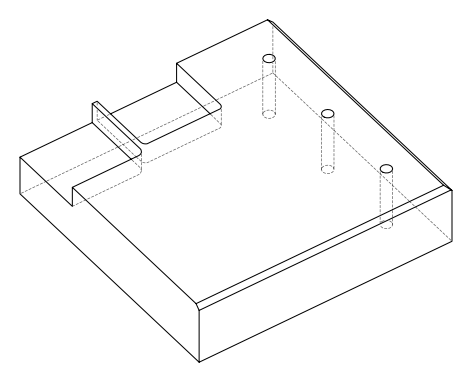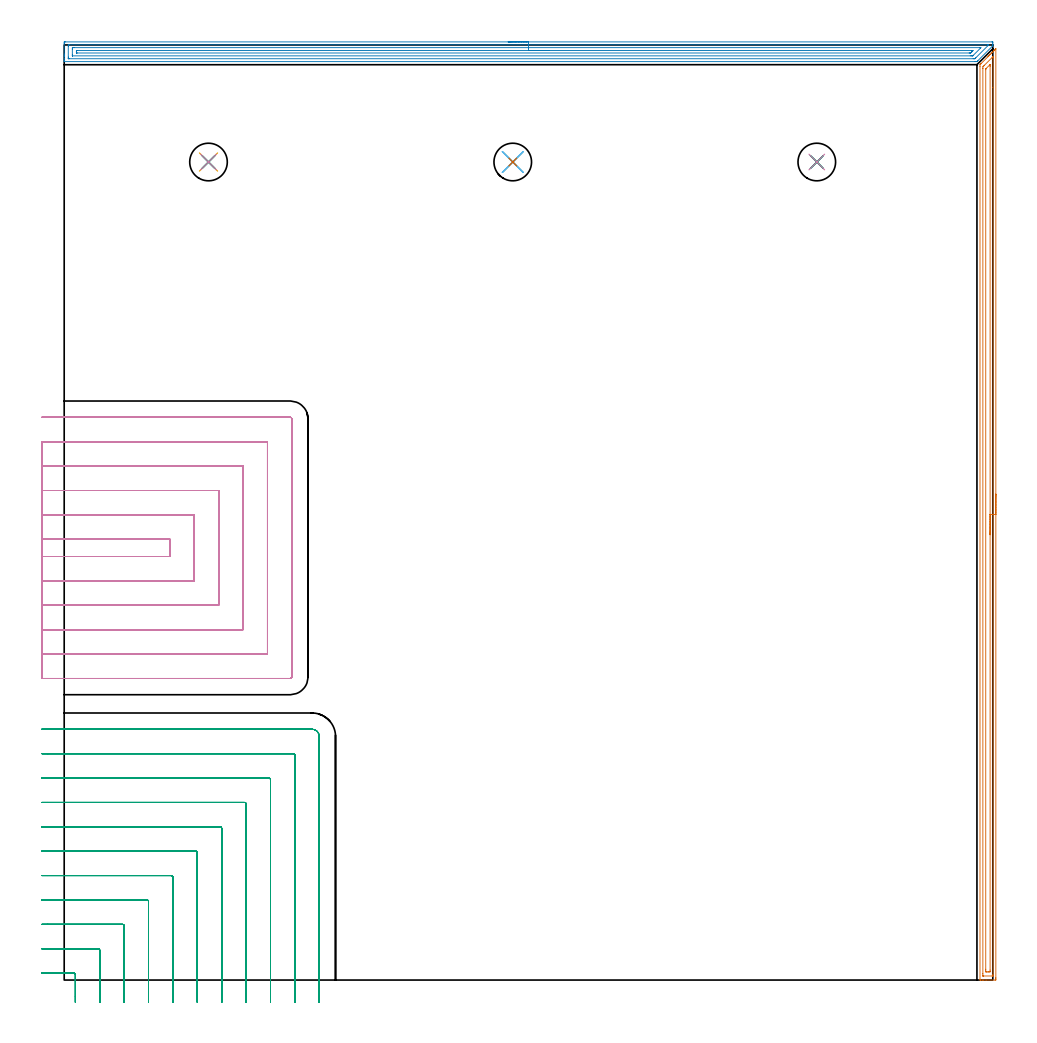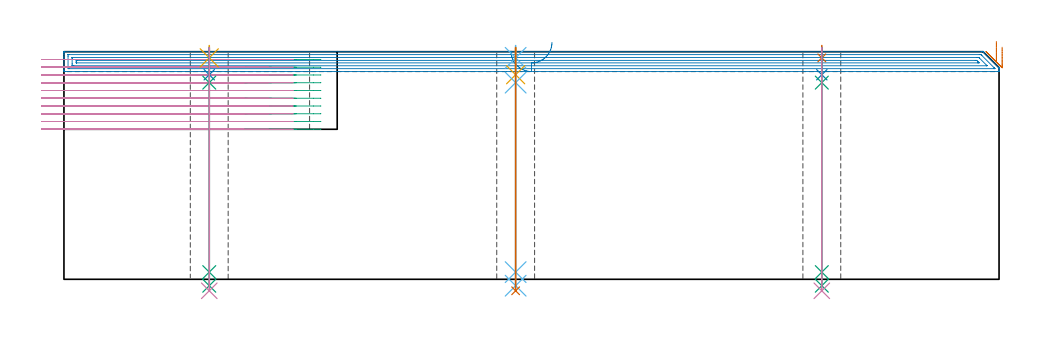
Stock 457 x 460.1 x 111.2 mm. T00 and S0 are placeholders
(PLAN: 16 operations, 11 tool changes, 110.5 min)
(1 AREA_MILL | FG_CHAMFER_SURFACE | UGT0205_001 | 11.13 min | 13988 mm3)
(2 AREA_MILL_1 | FG_CHAMFER_SURFACE_1 | UGT0205_001 | 14.73 min | 21269 mm3)
(3 MILL_CORNER_NOTCH_RECTANGULAR | CORNER_NOTCH_RECTANGULAR | NXT0201_012 | Follow Part, ap 4, ae 75% | 36.29 min | 663769 mm3)
(4 MILL_SLOT | SLOT_PARTIAL_RECTANGULAR | NXT0201_012 | Follow Part, ap 4, ae 75% | 45.01 min | 655970 mm3)
(5 SPOT_DRILL | STEP1HOLE | NXT0321_9005460120000 | 0.05 min | 211 mm3)
(6 SPOT_DRILL_1 | STEP1HOLE_1 | NXT0321_9005460120000 | 0.05 min | 172 mm3)
(7 SPOT_DRILL_2 | STEP1HOLE_2 | NXT0321_9005460120000 | 0.05 min | 217 mm3)
(8 DRILL_BLIND_HOLE_INTO_CENTER | STEP1HOLE | NXT0301_046 | 0.05 min | 329 mm3)
(9 GUN_DRILL_THROUGH_HOLE | STEP1HOLE | UGT0307_003 | 0.54 min | 3831 mm3)
(10 SPADE_DRILL_TO_ENLARGE_THROUGH_HOLE | STEP1HOLE | UGT0306_009 | 0.48 min | 25457 mm3)
(11 DRILL_BLIND_HOLE_INTO_CENTER_1 | STEP1HOLE_1 | NXT0301_046 | 0.05 min | 327 mm3)
(12 GUN_DRILL_THROUGH_HOLE_1 | STEP1HOLE_1 | UGT0307_003 | 0.54 min | 3832 mm3)
(13 SPADE_DRILL_TO_ENLARGE_THROUGH_HOLE_1 | STEP1HOLE_1 | UGT0306_009 | 0.48 min | 25482 mm3)
(14 DRILL_BLIND_HOLE_INTO_CENTER_2 | STEP1HOLE_2 | NXT0301_046 | 0.05 min | 371 mm3)
(15 GUN_DRILL_THROUGH_HOLE_2 | STEP1HOLE_2 | UGT0307_003 | 0.54 min | 3833 mm3)
(16 SPADE_DRILL_TO_ENLARGE_THROUGH_HOLE_2 | STEP1HOLE_2 | UGT0306_009 | 0.48 min | 25449 mm3)
(TOOL UGT0205_001 | Chamfer Mill 20 x 3 x 45 deg. | D20 FL50 Z2)
(TOOL NXT0201_012 | ENDMILL 16mm [2P460-1600-NA 1630] | D16 FL38 Z6)
(TOOL NXT0321_9005460120000 | NC Spot Drill, 142deg, 12mm, Carbide, Uncoated | D12 PA142 FL30 Z2)
(TOOL NXT0301_046 | Carbide Drill 7.5mm [860.1-0750-038A1-MM 2214] | D7.5 PA140 FL53 Z2)
(TOOL UGT0307_003 | Gun Drill 7 mm | D7 PA130 FL24 Z1)
(TOOL UGT0306_009 | Spade Drill 18.5mm | D18.5 PA132 FL10 Z2)
(OP 1 AREA_MILL)
G17 G21 G94 G90
T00 M6
G54
G17 G0 G90 X458.4 Y239.1 S1061 M3
G43 Z121.2 H0
Z113.4
G94 G1 Y239.062 Z112.528 F250.
Y238.948 Z111.664
Y238.759 Z110.812
Y238.497 Z109.98
Y238.163 Z109.174
Y237.76 Z108.4
Y237.291 Z107.664
Y236.76 Z106.972
Y236.171 Z106.329
Y235.528 Z105.74
Y234.836 Z105.208
Y234.1 Z104.74
Y233.326 Z104.337
Y232.52 Z104.003
Y231.688 Z103.741
Y230.836 Z103.552
Y229.972 Z103.438
Y229.1 Z103.4
Y1.125
X458.399 Y0.63 Z103.401
X458.396 Y0.235 Z103.402
X458.392 Y0.01 Z103.405
X458.009 Y0. Z103.789
X453.623 Z108.172
X452.227 Z109.569
X451.869 Z109.926
X450.92 Z110.88
X450.757 Y0.003 Z111.035
X450.602 Y0.01 Z111.189
X450.6 Y0.183 Z111.2
Y449.522
X450.607 Y450.4 Z111.193
X450.62 Y450.416 Z111.18
X450.991 Y450.792 Z110.807
X451.063 Y450.863 Z110.736
X454.5 Y454.302 Z107.296
X454.639 Y454.44 Z107.159
X454.796 Y454.598 Z107.001
X454.939 Y454.741 Z106.857
X455.086 Y454.887 Z106.712
X455.227 Y455.028 Z106.571
X455.377 Y455.179 Z106.418
X455.533 Y455.334 Z106.264
X455.657 Y455.458 Z106.141
X455.816 Y455.618 Z105.979
X456.333 Y456.133 Z105.467
X456.577 Y456.378 Z105.221
X456.693 Y456.495 Z105.103
X457.263 Y457.063 Z104.537
X457.471 Y457.272 Z104.327
X457.57 Y457.372 Z104.226
X457.769 Y457.57 Z104.03
X457.844 Y457.644 Z103.956
X458.257 Y458.057 Z103.542
X458.369 Y458.166 Z103.428
X458.394 Y458.183 Z103.404
X458.399 Y458.166 Z103.399
X458.4 Y229.1 Z103.4
X456.986 Z104.814
X456.985 Y2.567 Z104.815
X456.984 Y2.418 Z104.816
X456.979 Y2.047 Z104.821
X456.977 Y2.01 Z104.823
X456.911 Y2.006 Z104.889
X456.802 Y2.002 Z104.998
X456.664 Y2. Z105.136
X452.278 Y2.001 Z109.522
X452.085 Y2.005 Z109.715
X452.05 Y2.008 Z109.75
X452.021 Y2.013 Z109.779
X452.02 Y2.058 Z109.78
X452.015 Y2.269 Z109.785
Y2.418
X452.014 Y3.164 Z109.786
X452.015 Y448.478 Z109.785
X452.016 Y448.628 Z109.784
X452.025 Y449.363 Z109.775
X452.176 Y449.522 Z109.624
X452.462 Y449.811 Z109.338
X452.746 Y450.096 Z109.054
X456.643 Y453.993 Z105.157
X456.749 Y454.097 Z105.051
X456.893 Y454.236 Z104.907
X456.969 Y454.308 Z104.831
X456.979 Y454.149 Z104.821
X456.983 Y453.993 Z104.817
X456.985 Y453.828 Z104.815
X456.986 Y439.238 Z104.814
Y229.1
X455.572 Z106.228
X455.571 Y4.904 Z106.229
X455.566 Y4.207 Z106.234
X455.564 Y4.016 Z106.236
X455.377 Y4.01 Z106.423
X454.702 Y4.001 Z107.098
X454.5 Z107.3
X453.823 Y4.003 Z107.977
X453.623 Y4.01 Z108.177
X453.435 Y4.018 Z108.365
X453.432 Y4.207 Z108.368
X453.43 Y4.404 Z108.37
X453.429 Y5.101 Z108.371
X453.428 Y5.299 Z108.372
X453.429 Y447.931 Z108.371
X453.432 Y448.13 Z108.368
X453.435 Y448.261 Z108.365
X453.444 Y448.333 Z108.356
X453.471 Y448.362 Z108.329
X453.623 Y448.522 Z108.177
X455.446 Y450.346 Z106.354
X455.518 Y450.416 Z106.282
X455.541 Y450.433 Z106.259
X455.565 Y450.447 Z106.235
X455.566 Y450.416 Z106.234
X455.57 Y450.294 Z106.23
X455.571 Y450.219 Z106.229
Y449.522
X455.572 Y229.1 Z106.228
Y228.228 Z106.267
Y227.363 Z106.38
Y226.512 Z106.569
Y225.68 Z106.832
Y224.874 Z107.165
Y224.1 Z107.568
Y223.364 Z108.037
Y222.672 Z108.568
Y222.029 Z109.157
Y221.44 Z109.801
Y220.908 Z110.493
Y220.44 Z111.228
Y220.037 Z112.002
Y219.703 Z112.808
Y219.441 Z113.64
Y219.252 Z114.492
Y219.138 Z115.357
Y219.1 Z116.228
G0 Z121.2
M5
M2
(OP 2 AREA_MILL_1)
G17 G21 G94 G90
T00 M6
G54
G17 G0 G90 X218.45 Y461.6 S1061 M3
G43 Z121.2 H0
Z111.5
G94 G1 X218.488 Z110.628 F250.
X218.602 Z109.764
X218.791 Z108.912
X219.053 Z108.08
X219.387 Z107.274
X219.79 Z106.5
X220.258 Z105.764
X220.79 Z105.072
X221.379 Z104.429
X222.022 Z103.84
X222.714 Z103.309
X223.45 Z102.84
X224.224 Z102.437
X225.03 Z102.103
X225.862 Z101.841
X226.714 Z101.652
X227.578 Z101.538
X228.45 Z101.5
X456.502 Y461.599 Z101.501
X456.727 Y461.597 Z101.503
X456.897 Y461.591 Z101.505
X456.9 Y461.495 Z101.601
Y461.155 Z101.94
Y460.474 Z102.626
Y460.124 Z102.975
Y459.924 Z103.171
X456.899 Y459.731 Z103.358
X456.89 Y459.697 Z103.393
X456.861 Y459.657 Z103.434
X456.727 Y459.526 Z103.572
X449.545 Y452.345 Z110.755
X449.133 Y451.935 Z111.165
X449.1 Y451.907 Z111.193
X448.24 Y451.9 Z111.2
X0.169
X0.006 Y451.901 Z111.19
X0.004 Y451.902 Z111.189
X0. Y452.243 Z110.857
Y452.545 Z110.555
Y453.226 Z109.869
Y454.448 Z108.649
Y454.988 Z108.106
Y455.599 Z107.496
Y460.885 Z102.213
X0.003 Y461.155 Z101.942
X0.01 Y461.592 Z101.506
X0.172 Y461.596 Z101.502
X0.62 Y461.6 Z101.5
X228.45
Y460.186 Z102.914
X454.494 Y460.185 Z102.915
X454.585 Y460.184 Z102.916
X454.805 Y460.179 Z102.921
X454.89 Y460.173 Z102.927
Y460.156 Z102.944
X454.757 Y460.014 Z103.086
X454.627 Y459.879 Z103.221
X454.494 Y459.743 Z103.357
X448.55 Y453.801 Z109.299
X448.239 Y453.493 Z109.607
X448.101 Y453.362 Z109.738
X448.045 Y453.321 Z109.779
X447.949 Y453.319 Z109.781
X447.748 Y453.316 Z109.784
X447.346 Y453.314 Z109.786
X447.256
X2.406 Y453.315 Z109.785
X2.316
X2.033 Y453.321 Z109.779
X2.009 Y453.324 Z109.776
X2.006 Y453.346 Z109.754
X2.002 Y453.379 Z109.721
X2. Y454.107 Z108.993
X2.001 Y459.393 Z103.707
X2.004 Y459.79 Z103.31
X2.014 Y460.179 Z102.921
X2.406 Y460.184 Z102.916
X2.497 Y460.185 Z102.915
X228.45 Y460.186 Z102.914
Y458.772 Z104.328
X450.657 Y458.771 Z104.329
X450.784 Y458.77 Z104.33
X450.92 Y458.768 Z104.332
X451.036 Y458.765 Z104.335
X450.974 Y458.686 Z104.414
X450.92 Y458.621 Z104.479
X450.866 Y458.565 Z104.535
X450.813 Y458.512 Z104.588
X447.289 Y454.988 Z108.112
X447.121 Y454.824 Z108.276
X447.058 Y454.765 Z108.335
X447.032 Y454.742 Z108.358
X446.978 Y454.736 Z108.364
X446.713 Y454.731 Z108.369
X446.452 Y454.729 Z108.371
X445.822
X4.106
X4.035 Y454.73 Z108.37
X4.015 Y454.732 Z108.368
X4.01 Y454.734 Z108.366
X4.007 Y454.744 Z108.356
X4.003 Y454.798 Z108.302
X4.001 Y454.988 Z108.112
X4. Y455.179 Z107.921
Y457.821 Z105.279
X4.002 Y458.512 Z104.588
X4.004 Y458.698 Z104.402
X4.01 Y458.76 Z104.34
X4.063 Y458.765 Z104.335
X4.193 Y458.767 Z104.333
X4.824 Y458.771 Z104.329
X228.45 Y458.772 Z104.328
Y457.357 Z105.743
X446.452
X446.731 Y457.356 Z105.744
X447. Y457.353 Z105.747
X447.175 Y457.351 Z105.749
X447.06 Y457.221 Z105.879
X446.968 Y457.123 Z105.977
X446.601 Y456.75 Z106.35
X446.527 Y456.676 Z106.424
X446.452 Y456.601 Z106.499
X446.08 Y456.236 Z106.864
X446.002 Y456.163 Z106.937
X445.979 Y456.149 Z106.951
X445.943 Y456.147 Z106.953
X445.867 Y456.145 Z106.955
X445.559 Y456.143 Z106.957
X445.281
X6.596
X6.134 Y456.145 Z106.955
X6.03 Y456.148 Z106.952
X6.014 Y456.149 Z106.951
X6.01 Y456.164 Z106.936
X6.005 Y456.214 Z106.886
X6.002 Y456.317 Z106.783
X6. Y456.73 Z106.37
X6.001 Y457.181 Z105.919
X6.003 Y457.288 Z105.812
X6.007 Y457.341 Z105.759
X6.01 Y457.35 Z105.75
X6.019 Y457.352 Z105.748
X6.053 Y457.355 Z105.745
X6.258 Y457.357 Z105.743
X228.45
X229.322 Z105.781
X230.187 Z105.895
X231.038 Z106.083
X231.87 Z106.346
X232.676 Z106.68
X233.45 Z107.082
X234.186 Z107.551
X234.878 Z108.082
X235.521 Z108.672
X236.11 Z109.315
X236.642 Z110.007
X237.11 Z110.743
X237.513 Z111.517
X237.847 Z112.322
X238.109 Z113.155
X238.298 Z114.006
X238.412 Z114.871
X238.45 Z115.743
G0 Z121.2
M5
M2
(OP 3 MILL_CORNER_NOTCH_RECTANGULAR)
G17 G21 G94 G90
T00 M6
G54
G17 G0 G90 X5.5 Y-11. S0 M3
G43 Z121.2 H1
Z107.41
G94 G1 Y-8. F250.
Y2.608 F500.
G3 X4.708 Y3.4 R0.8
G1 X-8.
X-11. F250.
G0 Z121.2
X17.5 Y-11.
Z107.41
G1 Y-8.
Y14.608 F500.
G3 X16.708 Y15.4 R0.8
G1 X-8.
X-11. F250.
G0 Z121.2
X29.5 Y-11.
Z107.41
G1 Y-8.
Y26.607 F500.
G3 X28.707 Y27.4 R0.8
G1 X-8.
X-11. F250.
G0 Z121.2
X41.5 Y-11.
Z107.41
G1 Y-8.
Y38.607 F500.
G3 X40.707 Y39.4 R0.8
G1 X-8.
X-11. F250.
G0 Z121.2
X53.5 Y-11.
Z107.41
G1 Y-8.
Y50.606 F500.
G3 X52.706 Y51.4 R0.8
G1 X-8.
X-11. F250.
G0 Z121.2
X65.5 Y-11.
Z107.41
G1 Y-8.
Y62.606 F500.
G3 X64.706 Y63.4 R0.8
G1 X-8.
X-11. F250.
G0 Z121.2
X77.5 Y-11.
Z107.41
G1 Y-8.
Y74.606 F500.
G3 X76.706 Y75.4 R0.8
G1 X-8.
X-11. F250.
G0 Z121.2
X89.5 Y-11.
Z107.41
G1 Y-8.
Y86.605 F500.
G3 X88.705 Y87.4 R0.8
G1 X-8.
X-11. F250.
G0 Z121.2
X101.5 Y-11.
Z107.41
G1 Y-8.
Y98.605 F500.
G3 X100.705 Y99.4 R0.8
G1 X-8.
X-11. F250.
G0 Z121.2
X113.5 Y-11.
Z107.41
G1 Y-8.
Y110.605 F500.
G3 X112.705 Y111.4 R0.8
G1 X-8.
X-11. F250.
G0 Z121.2
X125.5 Y-11.
Z107.41
G1 Y-8.
Y119.8 F500.
G3 X121.9 Y123.4 R3.6
G1 X-8.
X-11. F250.
G0 Z121.2
X5.5 Y-11.
Z103.62
G1 Y-8.
Y2.608 F500.
G3 X4.708 Y3.4 R0.8
G1 X-8.
X-11. F250.
G0 Z121.2
X17.5 Y-11.
Z103.62
G1 Y-8.
Y14.608 F500.
G3 X16.708 Y15.4 R0.8
G1 X-8.
X-11. F250.
G0 Z121.2
X29.5 Y-11.
Z103.62
G1 Y-8.
Y26.607 F500.
G3 X28.707 Y27.4 R0.8
G1 X-8.
X-11. F250.
G0 Z121.2
X41.5 Y-11.
Z103.62
G1 Y-8.
Y38.607 F500.
G3 X40.707 Y39.4 R0.8
G1 X-8.
X-11. F250.
G0 Z121.2
X53.5 Y-11.
Z103.62
G1 Y-8.
Y50.606 F500.
G3 X52.706 Y51.4 R0.8
G1 X-8.
X-11. F250.
G0 Z121.2
X65.5 Y-11.
Z103.62
G1 Y-8.
Y62.606 F500.
G3 X64.706 Y63.4 R0.8
G1 X-8.
X-11. F250.
G0 Z121.2
X77.5 Y-11.
Z103.62
G1 Y-8.
Y74.606 F500.
G3 X76.706 Y75.4 R0.8
G1 X-8.
X-11. F250.
G0 Z121.2
X89.5 Y-11.
Z103.62
G1 Y-8.
Y86.605 F500.
G3 X88.705 Y87.4 R0.8
G1 X-8.
X-11. F250.
G0 Z121.2
X101.5 Y-11.
Z103.62
G1 Y-8.
Y98.605 F500.
G3 X100.705 Y99.4 R0.8
G1 X-8.
X-11. F250.
G0 Z121.2
X113.5 Y-11.
Z103.62
G1 Y-8.
Y110.605 F500.
G3 X112.705 Y111.4 R0.8
G1 X-8.
X-11. F250.
G0 Z121.2
X125.5 Y-11.
Z103.62
G1 Y-8.
Y119.8 F500.
G3 X121.9 Y123.4 R3.6
G1 X-8.
X-11. F250.
G0 Z121.2
X5.5 Y-11.
Z99.83
G1 Y-8.
Y2.608 F500.
G3 X4.708 Y3.4 R0.8
G1 X-8.
X-11. F250.
G0 Z121.2
X17.5 Y-11.
Z99.83
G1 Y-8.
Y14.608 F500.
G3 X16.708 Y15.4 R0.8
G1 X-8.
X-11. F250.
G0 Z121.2
X29.5 Y-11.
Z99.83
G1 Y-8.
Y26.607 F500.
G3 X28.707 Y27.4 R0.8
G1 X-8.
X-11. F250.
G0 Z121.2
X41.5 Y-11.
Z99.83
G1 Y-8.
Y38.607 F500.
G3 X40.707 Y39.4 R0.8
G1 X-8.
X-11. F250.
G0 Z121.2
X53.5 Y-11.
Z99.83
G1 Y-8.
Y50.606 F500.
G3 X52.706 Y51.4 R0.8
G1 X-8.
X-11. F250.
G0 Z121.2
X65.5 Y-11.
Z99.83
G1 Y-8.
Y62.606 F500.
G3 X64.706 Y63.4 R0.8
G1 X-8.
X-11. F250.
G0 Z121.2
X77.5 Y-11.
Z99.83
G1 Y-8.
Y74.606 F500.
G3 X76.706 Y75.4 R0.8
G1 X-8.
X-11. F250.
G0 Z121.2
X89.5 Y-11.
Z99.83
G1 Y-8.
Y86.605 F500.
G3 X88.705 Y87.4 R0.8
G1 X-8.
X-11. F250.
G0 Z121.2
X101.5 Y-11.
Z99.83
G1 Y-8.
Y98.605 F500.
G3 X100.705 Y99.4 R0.8
G1 X-8.
X-11. F250.
G0 Z121.2
X113.5 Y-11.
Z99.83
G1 Y-8.
Y110.605 F500.
G3 X112.705 Y111.4 R0.8
G1 X-8.
X-11. F250.
G0 Z121.2
X125.5 Y-11.
Z99.83
G1 Y-8.
Y119.8 F500.
G3 X121.9 Y123.4 R3.6
G1 X-8.
X-11. F250.
G0 Z121.2
X5.5 Y-11.
Z96.04
G1 Y-8.
Y2.608 F500.
G3 X4.708 Y3.4 R0.8
G1 X-8.
X-11. F250.
G0 Z121.2
X17.5 Y-11.
Z96.04
G1 Y-8.
Y14.608 F500.
G3 X16.708 Y15.4 R0.8
G1 X-8.
X-11. F250.
G0 Z121.2
X29.5 Y-11.
Z96.04
G1 Y-8.
Y26.607 F500.
G3 X28.707 Y27.4 R0.8
G1 X-8.
X-11. F250.
G0 Z121.2
X41.5 Y-11.
Z96.04
G1 Y-8.
Y38.607 F500.
G3 X40.707 Y39.4 R0.8
G1 X-8.
X-11. F250.
G0 Z121.2
X53.5 Y-11.
Z96.04
G1 Y-8.
Y50.606 F500.
G3 X52.706 Y51.4 R0.8
G1 X-8.
X-11. F250.
G0 Z121.2
X65.5 Y-11.
Z96.04
G1 Y-8.
Y62.606 F500.
G3 X64.706 Y63.4 R0.8
G1 X-8.
X-11. F250.
G0 Z121.2
X77.5 Y-11.
Z96.04
G1 Y-8.
Y74.606 F500.
G3 X76.706 Y75.4 R0.8
G1 X-8.
X-11. F250.
G0 Z121.2
X89.5 Y-11.
Z96.04
G1 Y-8.
Y86.605 F500.
G3 X88.705 Y87.4 R0.8
G1 X-8.
X-11. F250.
G0 Z121.2
X101.5 Y-11.
Z96.04
G1 Y-8.
Y98.605 F500.
G3 X100.705 Y99.4 R0.8
G1 X-8.
X-11. F250.
G0 Z121.2
X113.5 Y-11.
Z96.04
G1 Y-8.
Y110.605 F500.
G3 X112.705 Y111.4 R0.8
G1 X-8.
X-11. F250.
G0 Z121.2
X125.5 Y-11.
Z96.04
G1 Y-8.
Y119.8 F500.
G3 X121.9 Y123.4 R3.6
G1 X-8.
X-11. F250.
G0 Z121.2
X5.5 Y-11.
Z92.25
G1 Y-8.
Y2.608 F500.
G3 X4.708 Y3.4 R0.8
G1 X-8.
X-11. F250.
G0 Z121.2
X17.5 Y-11.
Z92.25
G1 Y-8.
Y14.608 F500.
G3 X16.708 Y15.4 R0.8
G1 X-8.
X-11. F250.
G0 Z121.2
X29.5 Y-11.
Z92.25
G1 Y-8.
Y26.607 F500.
G3 X28.707 Y27.4 R0.8
G1 X-8.
X-11. F250.
G0 Z121.2
X41.5 Y-11.
Z92.25
G1 Y-8.
Y38.607 F500.
G3 X40.707 Y39.4 R0.8
G1 X-8.
X-11. F250.
G0 Z121.2
X53.5 Y-11.
Z92.25
G1 Y-8.
Y50.606 F500.
G3 X52.706 Y51.4 R0.8
G1 X-8.
X-11. F250.
G0 Z121.2
X65.5 Y-11.
Z92.25
G1 Y-8.
Y62.606 F500.
G3 X64.706 Y63.4 R0.8
G1 X-8.
X-11. F250.
G0 Z121.2
X77.5 Y-11.
Z92.25
G1 Y-8.
Y74.606 F500.
G3 X76.706 Y75.4 R0.8
G1 X-8.
X-11. F250.
G0 Z121.2
X89.5 Y-11.
Z92.25
G1 Y-8.
Y86.605 F500.
G3 X88.705 Y87.4 R0.8
G1 X-8.
X-11. F250.
G0 Z121.2
X101.5 Y-11.
Z92.25
G1 Y-8.
Y98.605 F500.
G3 X100.705 Y99.4 R0.8
G1 X-8.
X-11. F250.
G0 Z121.2
X113.5 Y-11.
Z92.25
G1 Y-8.
Y110.605 F500.
G3 X112.705 Y111.4 R0.8
G1 X-8.
X-11. F250.
G0 Z121.2
X125.5 Y-11.
Z92.25
G1 Y-8.
Y119.8 F500.
G3 X121.9 Y123.4 R3.6
G1 X-8.
X-11. F250.
G0 Z121.2
X5.5 Y-11.
Z88.46
G1 Y-8.
Y2.608 F500.
G3 X4.708 Y3.4 R0.8
G1 X-8.
X-11. F250.
G0 Z121.2
X17.5 Y-11.
Z88.46
G1 Y-8.
Y14.608 F500.
G3 X16.708 Y15.4 R0.8
G1 X-8.
X-11. F250.
G0 Z121.2
X29.5 Y-11.
Z88.46
G1 Y-8.
Y26.607 F500.
G3 X28.707 Y27.4 R0.8
G1 X-8.
X-11. F250.
G0 Z121.2
X41.5 Y-11.
Z88.46
G1 Y-8.
Y38.607 F500.
G3 X40.707 Y39.4 R0.8
G1 X-8.
X-11. F250.
G0 Z121.2
X53.5 Y-11.
Z88.46
G1 Y-8.
Y50.606 F500.
G3 X52.706 Y51.4 R0.8
G1 X-8.
X-11. F250.
G0 Z121.2
X65.5 Y-11.
Z88.46
G1 Y-8.
Y62.606 F500.
G3 X64.706 Y63.4 R0.8
G1 X-8.
X-11. F250.
G0 Z121.2
X77.5 Y-11.
Z88.46
G1 Y-8.
Y74.606 F500.
G3 X76.706 Y75.4 R0.8
G1 X-8.
X-11. F250.
G0 Z121.2
X89.5 Y-11.
Z88.46
G1 Y-8.
Y86.605 F500.
G3 X88.705 Y87.4 R0.8
G1 X-8.
X-11. F250.
G0 Z121.2
X101.5 Y-11.
Z88.46
G1 Y-8.
Y98.605 F500.
G3 X100.705 Y99.4 R0.8
G1 X-8.
X-11. F250.
G0 Z121.2
X113.5 Y-11.
Z88.46
G1 Y-8.
Y110.605 F500.
G3 X112.705 Y111.4 R0.8
G1 X-8.
X-11. F250.
G0 Z121.2
X125.5 Y-11.
Z88.46
G1 Y-8.
Y119.8 F500.
G3 X121.9 Y123.4 R3.6
G1 X-8.
X-11. F250.
G0 Z121.2
X5.5 Y-11.
Z84.67
G1 Y-8.
Y2.608 F500.
G3 X4.708 Y3.4 R0.8
G1 X-8.
X-11. F250.
G0 Z121.2
X17.5 Y-11.
Z84.67
G1 Y-8.
Y14.608 F500.
G3 X16.708 Y15.4 R0.8
G1 X-8.
X-11. F250.
G0 Z121.2
X29.5 Y-11.
Z84.67
G1 Y-8.
Y26.607 F500.
G3 X28.707 Y27.4 R0.8
G1 X-8.
X-11. F250.
G0 Z121.2
X41.5 Y-11.
Z84.67
G1 Y-8.
Y38.607 F500.
G3 X40.707 Y39.4 R0.8
G1 X-8.
X-11. F250.
G0 Z121.2
X53.5 Y-11.
Z84.67
G1 Y-8.
Y50.606 F500.
G3 X52.706 Y51.4 R0.8
G1 X-8.
X-11. F250.
G0 Z121.2
X65.5 Y-11.
Z84.67
G1 Y-8.
Y62.606 F500.
G3 X64.706 Y63.4 R0.8
G1 X-8.
X-11. F250.
G0 Z121.2
X77.5 Y-11.
Z84.67
G1 Y-8.
Y74.606 F500.
G3 X76.706 Y75.4 R0.8
G1 X-8.
X-11. F250.
G0 Z121.2
X89.5 Y-11.
Z84.67
G1 Y-8.
Y86.605 F500.
G3 X88.705 Y87.4 R0.8
G1 X-8.
X-11. F250.
G0 Z121.2
X101.5 Y-11.
Z84.67
G1 Y-8.
Y98.605 F500.
G3 X100.705 Y99.4 R0.8
G1 X-8.
X-11. F250.
G0 Z121.2
X113.5 Y-11.
Z84.67
G1 Y-8.
Y110.605 F500.
G3 X112.705 Y111.4 R0.8
G1 X-8.
X-11. F250.
G0 Z121.2
X125.5 Y-11.
Z84.67
G1 Y-8.
Y119.8 F500.
G3 X121.9 Y123.4 R3.6
G1 X-8.
X-11. F250.
G0 Z121.2
X5.5 Y-11.
Z80.88
G1 Y-8.
Y2.608 F500.
G3 X4.708 Y3.4 R0.8
G1 X-8.
X-11. F250.
G0 Z121.2
X17.5 Y-11.
Z80.88
G1 Y-8.
Y14.608 F500.
G3 X16.708 Y15.4 R0.8
G1 X-8.
X-11. F250.
G0 Z121.2
X29.5 Y-11.
Z80.88
G1 Y-8.
Y26.607 F500.
G3 X28.707 Y27.4 R0.8
G1 X-8.
X-11. F250.
G0 Z121.2
X41.5 Y-11.
Z80.88
G1 Y-8.
Y38.607 F500.
G3 X40.707 Y39.4 R0.8
G1 X-8.
X-11. F250.
G0 Z121.2
X53.5 Y-11.
Z80.88
G1 Y-8.
Y50.606 F500.
G3 X52.706 Y51.4 R0.8
G1 X-8.
X-11. F250.
G0 Z121.2
X65.5 Y-11.
Z80.88
G1 Y-8.
Y62.606 F500.
G3 X64.706 Y63.4 R0.8
G1 X-8.
X-11. F250.
G0 Z121.2
X77.5 Y-11.
Z80.88
G1 Y-8.
Y74.606 F500.
G3 X76.706 Y75.4 R0.8
G1 X-8.
X-11. F250.
G0 Z121.2
X89.5 Y-11.
Z80.88
G1 Y-8.
Y86.605 F500.
G3 X88.705 Y87.4 R0.8
G1 X-8.
X-11. F250.
G0 Z121.2
X101.5 Y-11.
Z80.88
G1 Y-8.
Y98.605 F500.
G3 X100.705 Y99.4 R0.8
G1 X-8.
X-11. F250.
G0 Z121.2
X113.5 Y-11.
Z80.88
G1 Y-8.
Y110.605 F500.
G3 X112.705 Y111.4 R0.8
G1 X-8.
X-11. F250.
G0 Z121.2
X125.5 Y-11.
Z80.88
G1 Y-8.
Y119.8 F500.
G3 X121.9 Y123.4 R3.6
G1 X-8.
X-11. F250.
G0 Z121.2
X5.5 Y-11.
Z77.09
G1 Y-8.
Y2.608 F500.
G3 X4.708 Y3.4 R0.8
G1 X-8.
X-11. F250.
G0 Z121.2
X17.5 Y-11.
Z77.09
G1 Y-8.
Y14.608 F500.
G3 X16.708 Y15.4 R0.8
G1 X-8.
X-11. F250.
G0 Z121.2
X29.5 Y-11.
Z77.09
G1 Y-8.
Y26.607 F500.
G3 X28.707 Y27.4 R0.8
G1 X-8.
X-11. F250.
G0 Z121.2
X41.5 Y-11.
Z77.09
G1 Y-8.
Y38.607 F500.
G3 X40.707 Y39.4 R0.8
G1 X-8.
X-11. F250.
G0 Z121.2
X53.5 Y-11.
Z77.09
G1 Y-8.
Y50.606 F500.
G3 X52.706 Y51.4 R0.8
G1 X-8.
X-11. F250.
G0 Z121.2
X65.5 Y-11.
Z77.09
G1 Y-8.
Y62.606 F500.
G3 X64.706 Y63.4 R0.8
G1 X-8.
X-11. F250.
G0 Z121.2
X77.5 Y-11.
Z77.09
G1 Y-8.
Y74.606 F500.
G3 X76.706 Y75.4 R0.8
G1 X-8.
X-11. F250.
G0 Z121.2
X89.5 Y-11.
Z77.09
G1 Y-8.
Y86.605 F500.
G3 X88.705 Y87.4 R0.8
G1 X-8.
X-11. F250.
G0 Z121.2
X101.5 Y-11.
Z77.09
G1 Y-8.
Y98.605 F500.
G3 X100.705 Y99.4 R0.8
G1 X-8.
X-11. F250.
G0 Z121.2
X113.5 Y-11.
Z77.09
G1 Y-8.
Y110.605 F500.
G3 X112.705 Y111.4 R0.8
G1 X-8.
X-11. F250.
G0 Z121.2
X125.5 Y-11.
Z77.09
G1 Y-8.
Y119.8 F500.
G3 X121.9 Y123.4 R3.6
G1 X-8.
X-11. F250.
G0 Z121.2
X5.5 Y-11.
Z73.3
G1 Y-8.
Y2.608 F500.
G3 X4.708 Y3.4 R0.8
G1 X-8.
X-11. F250.
G0 Z121.2
X17.5 Y-11.
Z73.3
G1 Y-8.
Y14.608 F500.
G3 X16.708 Y15.4 R0.8
G1 X-8.
X-11. F250.
G0 Z121.2
X29.5 Y-11.
Z73.3
G1 Y-8.
Y26.607 F500.
G3 X28.707 Y27.4 R0.8
G1 X-8.
X-11. F250.
G0 Z121.2
X41.5 Y-11.
Z73.3
G1 Y-8.
Y38.607 F500.
G3 X40.707 Y39.4 R0.8
G1 X-8.
X-11. F250.
G0 Z121.2
X53.5 Y-11.
Z73.3
G1 Y-8.
Y50.606 F500.
G3 X52.706 Y51.4 R0.8
G1 X-8.
X-11. F250.
G0 Z121.2
X65.5 Y-11.
Z73.3
G1 Y-8.
Y62.606 F500.
G3 X64.706 Y63.4 R0.8
G1 X-8.
X-11. F250.
G0 Z121.2
X77.5 Y-11.
Z73.3
G1 Y-8.
Y74.606 F500.
G3 X76.706 Y75.4 R0.8
G1 X-8.
X-11. F250.
G0 Z121.2
X89.5 Y-11.
Z73.3
G1 Y-8.
Y86.605 F500.
G3 X88.705 Y87.4 R0.8
G1 X-8.
X-11. F250.
G0 Z121.2
X101.5 Y-11.
Z73.3
G1 Y-8.
Y98.605 F500.
G3 X100.705 Y99.4 R0.8
G1 X-8.
X-11. F250.
G0 Z121.2
X113.5 Y-11.
Z73.3
G1 Y-8.
Y110.605 F500.
G3 X112.705 Y111.4 R0.8
G1 X-8.
X-11. F250.
G0 Z121.2
X125.5 Y-11.
Z73.3
G1 Y-8.
Y119.8 F500.
G3 X121.9 Y123.4 R3.6
G1 X-8.
X-11. F250.
G0 Z121.2
M5
M2
(OP 4 MILL_SLOT)
G17 G21 G94 G90
T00 M6
G54
G17 G0 G90 X-11. Y208.4 S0 M3
G43 Z121.2 H1
Z107.41
G94 G1 X-8. F250.
X52. F500.
Y216.9
X-8.
X-11. F250.
Y196.4
X-8.
X64. F500.
Y228.9
X-8.
X-11. F250.
Y184.4
X-8.
X76. F500.
Y240.9
X-8.
X-11. F250.
Y172.4
X-8.
X88. F500.
Y252.9
X-8.
X-11. F250.
Y160.4
X-8.
X100. F500.
Y264.9
X-8.
X-11. F250.
Y148.4
X-8.
X111.1 F500.
G3 X112. Y149.3 R0.9
G1 Y276.
G3 X111.1 Y276.9 R0.9
G1 X-8.
X-11. F250.
G0 Y208.4 Z103.62
G1 X-8.
X52. F500.
Y216.9
X-8.
X-11. F250.
Y196.4
X-8.
X64. F500.
Y228.9
X-8.
X-11. F250.
Y184.4
X-8.
X76. F500.
Y240.9
X-8.
X-11. F250.
Y172.4
X-8.
X88. F500.
Y252.9
X-8.
X-11. F250.
Y160.4
X-8.
X100. F500.
Y264.9
X-8.
X-11. F250.
Y148.4
X-8.
X111.1 F500.
G3 X112. Y149.3 R0.9
G1 Y276.
G3 X111.1 Y276.9 R0.9
G1 X-8.
X-11. F250.
G0 Y208.4 Z99.83
G1 X-8.
X52. F500.
Y216.9
X-8.
X-11. F250.
Y196.4
X-8.
X64. F500.
Y228.9
X-8.
X-11. F250.
Y184.4
X-8.
X76. F500.
Y240.9
X-8.
X-11. F250.
Y172.4
X-8.
X88. F500.
Y252.9
X-8.
X-11. F250.
Y160.4
X-8.
X100. F500.
Y264.9
X-8.
X-11. F250.
Y148.4
X-8.
X111.1 F500.
G3 X112. Y149.3 R0.9
G1 Y276.
G3 X111.1 Y276.9 R0.9
G1 X-8.
X-11. F250.
G0 Y208.4 Z96.04
G1 X-8.
X52. F500.
Y216.9
X-8.
X-11. F250.
Y196.4
X-8.
X64. F500.
Y228.9
X-8.
X-11. F250.
Y184.4
X-8.
X76. F500.
Y240.9
X-8.
X-11. F250.
Y172.4
X-8.
X88. F500.
Y252.9
X-8.
X-11. F250.
Y160.4
X-8.
X100. F500.
Y264.9
X-8.
X-11. F250.
Y148.4
X-8.
X111.1 F500.
G3 X112. Y149.3 R0.9
G1 Y276.
G3 X111.1 Y276.9 R0.9
G1 X-8.
X-11. F250.
G0 Y208.4 Z92.25
G1 X-8.
X52. F500.
Y216.9
X-8.
X-11. F250.
Y196.4
X-8.
X64. F500.
Y228.9
X-8.
X-11. F250.
Y184.4
X-8.
X76. F500.
Y240.9
X-8.
X-11. F250.
Y172.4
X-8.
X88. F500.
Y252.9
X-8.
X-11. F250.
Y160.4
X-8.
X100. F500.
Y264.9
X-8.
X-11. F250.
Y148.4
X-8.
X111.1 F500.
G3 X112. Y149.3 R0.9
G1 Y276.
G3 X111.1 Y276.9 R0.9
G1 X-8.
X-11. F250.
G0 Y208.4 Z88.46
G1 X-8.
X52. F500.
Y216.9
X-8.
X-11. F250.
Y196.4
X-8.
X64. F500.
Y228.9
X-8.
X-11. F250.
Y184.4
X-8.
X76. F500.
Y240.9
X-8.
X-11. F250.
Y172.4
X-8.
X88. F500.
Y252.9
X-8.
X-11. F250.
Y160.4
X-8.
X100. F500.
Y264.9
X-8.
X-11. F250.
Y148.4
X-8.
X111.1 F500.
G3 X112. Y149.3 R0.9
G1 Y276.
G3 X111.1 Y276.9 R0.9
G1 X-8.
X-11. F250.
G0 Y208.4 Z84.67
G1 X-8.
X52. F500.
Y216.9
X-8.
X-11. F250.
Y196.4
X-8.
X64. F500.
Y228.9
X-8.
X-11. F250.
Y184.4
X-8.
X76. F500.
Y240.9
X-8.
X-11. F250.
Y172.4
X-8.
X88. F500.
Y252.9
X-8.
X-11. F250.
Y160.4
X-8.
X100. F500.
Y264.9
X-8.
X-11. F250.
Y148.4
X-8.
X111.1 F500.
G3 X112. Y149.3 R0.9
G1 Y276.
G3 X111.1 Y276.9 R0.9
G1 X-8.
X-11. F250.
G0 Y208.4 Z80.88
G1 X-8.
X52. F500.
Y216.9
X-8.
X-11. F250.
Y196.4
X-8.
X64. F500.
Y228.9
X-8.
X-11. F250.
Y184.4
X-8.
X76. F500.
Y240.9
X-8.
X-11. F250.
Y172.4
X-8.
X88. F500.
Y252.9
X-8.
X-11. F250.
Y160.4
X-8.
X100. F500.
Y264.9
X-8.
X-11. F250.
Y148.4
X-8.
X111.1 F500.
G3 X112. Y149.3 R0.9
G1 Y276.
G3 X111.1 Y276.9 R0.9
G1 X-8.
X-11. F250.
G0 Y208.4 Z77.09
G1 X-8.
X52. F500.
Y216.9
X-8.
X-11. F250.
Y196.4
X-8.
X64. F500.
Y228.9
X-8.
X-11. F250.
Y184.4
X-8.
X76. F500.
Y240.9
X-8.
X-11. F250.
Y172.4
X-8.
X88. F500.
Y252.9
X-8.
X-11. F250.
Y160.4
X-8.
X100. F500.
Y264.9
X-8.
X-11. F250.
Y148.4
X-8.
X111.1 F500.
G3 X112. Y149.3 R0.9
G1 Y276.
G3 X111.1 Y276.9 R0.9
G1 X-8.
X-11. F250.
G0 Y208.4 Z73.3
G1 X-8.
X52. F500.
Y216.9
X-8.
X-11. F250.
Y196.4
X-8.
X64. F500.
Y228.9
X-8.
X-11. F250.
Y184.4
X-8.
X76. F500.
Y240.9
X-8.
X-11. F250.
Y172.4
X-8.
X88. F500.
Y252.9
X-8.
X-11. F250.
Y160.4
X-8.
X100. F500.
Y264.9
X-8.
X-11. F250.
Y148.4
X-8.
X111.1 F500.
G3 X112. Y149.3 R0.9
G1 Y276.
G3 X111.1 Y276.9 R0.9
G1 X-8.
X-11. F250.
G0 Z121.2
M5
M2
(OP 5 SPOT_DRILL)
G17 G21 G94 G90
T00 M6
G54
G17 G0 G90 X71. Y402.5 S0 M3
G43 Z121.2 H0
G94 G81 G98 Z108.2 F250. R114.2
G80
M5
M2
(OP 6 SPOT_DRILL_1)
G17 G21 G94 G90
T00 M6
G54
G17 G0 G90 X220.7 Y402.5 S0 M3
G43 Z121.2 H0
G94 G81 G98 Z108.2 F250. R114.2
G80
M5
M2
(OP 7 SPOT_DRILL_2)
G17 G21 G94 G90
T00 M6
G54
G17 G0 G90 X370.3 Y402.5 S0 M3
G43 Z121.2 H0
G94 G81 G98 Z108.2 F250. R114.2
G80
M5
M2
(OP 8 DRILL_BLIND_HOLE_INTO_CENTER)
G17 G21 G94 G90
T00 M6
G54
G17 G0 G90 X71. Y402.5 S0 M3
G43 Z121.2 H1
G94 G81 G98 Z99.95 F250. R113.2
G80
M5
M2
(OP 9 GUN_DRILL_THROUGH_HOLE)
G17 G21 G94 G90
T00 M6
G54
G17 G0 G90 X71. Y402.5 M8
G43 Z121.2 H0
Z110.989
S716 M3
G94 G1 Z96.092 F125. M26
G4 X.084
Z3.5 F250.
G4 X.084
Z-3.132 F125.
G4 X.084
M5
M9
G0 Z110.989
Z121.2
M2
(OP 10 SPADE_DRILL_TO_ENLARGE_THROUGH_HOLE)
G17 G21 G94 G90
T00 M6
G54
G17 G0 G90 X71. Y402.5 S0 M3
G43 Z121.2 H0
G94 G73 G98 Z-5.618 F250. Q16.688 R113.2
G80
M5
M2
(OP 11 DRILL_BLIND_HOLE_INTO_CENTER_1)
G17 G21 G94 G90
T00 M6
G54
G17 G0 G90 X220.7 Y402.5 S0 M3
G43 Z121.2 H1
G94 G81 G98 Z99.95 F250. R113.2
G80
M5
M2
(OP 12 GUN_DRILL_THROUGH_HOLE_1)
G17 G21 G94 G90
T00 M6
G54
G17 G0 G90 X220.7 Y402.5 M8
G43 Z121.2 H0
Z110.989
S716 M3
G94 G1 Z96.092 F125. M26
G4 X.084
Z3.5 F250.
G4 X.084
Z-3.132 F125.
G4 X.084
M5
M9
G0 Z110.989
Z121.2
M2
(OP 13 SPADE_DRILL_TO_ENLARGE_THROUGH_HOLE_1)
G17 G21 G94 G90
T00 M6
G54
G17 G0 G90 X220.7 Y402.5 S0 M3
G43 Z121.2 H0
G94 G73 G98 Z-5.618 F250. Q16.688 R113.2
G80
M5
M2
(OP 14 DRILL_BLIND_HOLE_INTO_CENTER_2)
G17 G21 G94 G90
T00 M6
G54
G17 G0 G90 X370.3 Y402.5 S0 M3
G43 Z121.2 H1
G94 G81 G98 Z99.95 F250. R113.2
G80
M5
M2
(OP 15 GUN_DRILL_THROUGH_HOLE_2)
G17 G21 G94 G90
T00 M6
G54
G17 G0 G90 X370.3 Y402.5 M8
G43 Z121.2 H0
Z110.989
S716 M3
G94 G1 Z96.092 F125. M26
G4 X.084
Z3.5 F250.
G4 X.084
Z-3.132 F125.
G4 X.084
M5
M9
G0 Z110.989
Z121.2
M2
(OP 16 SPADE_DRILL_TO_ENLARGE_THROUGH_HOLE_2)
G17 G21 G94 G90
T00 M6
G54
G17 G0 G90 X370.3 Y402.5 S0 M3
G43 Z121.2 H0
G94 G73 G98 Z-5.618 F250. Q16.688 R113.2
G80
M5
M2
